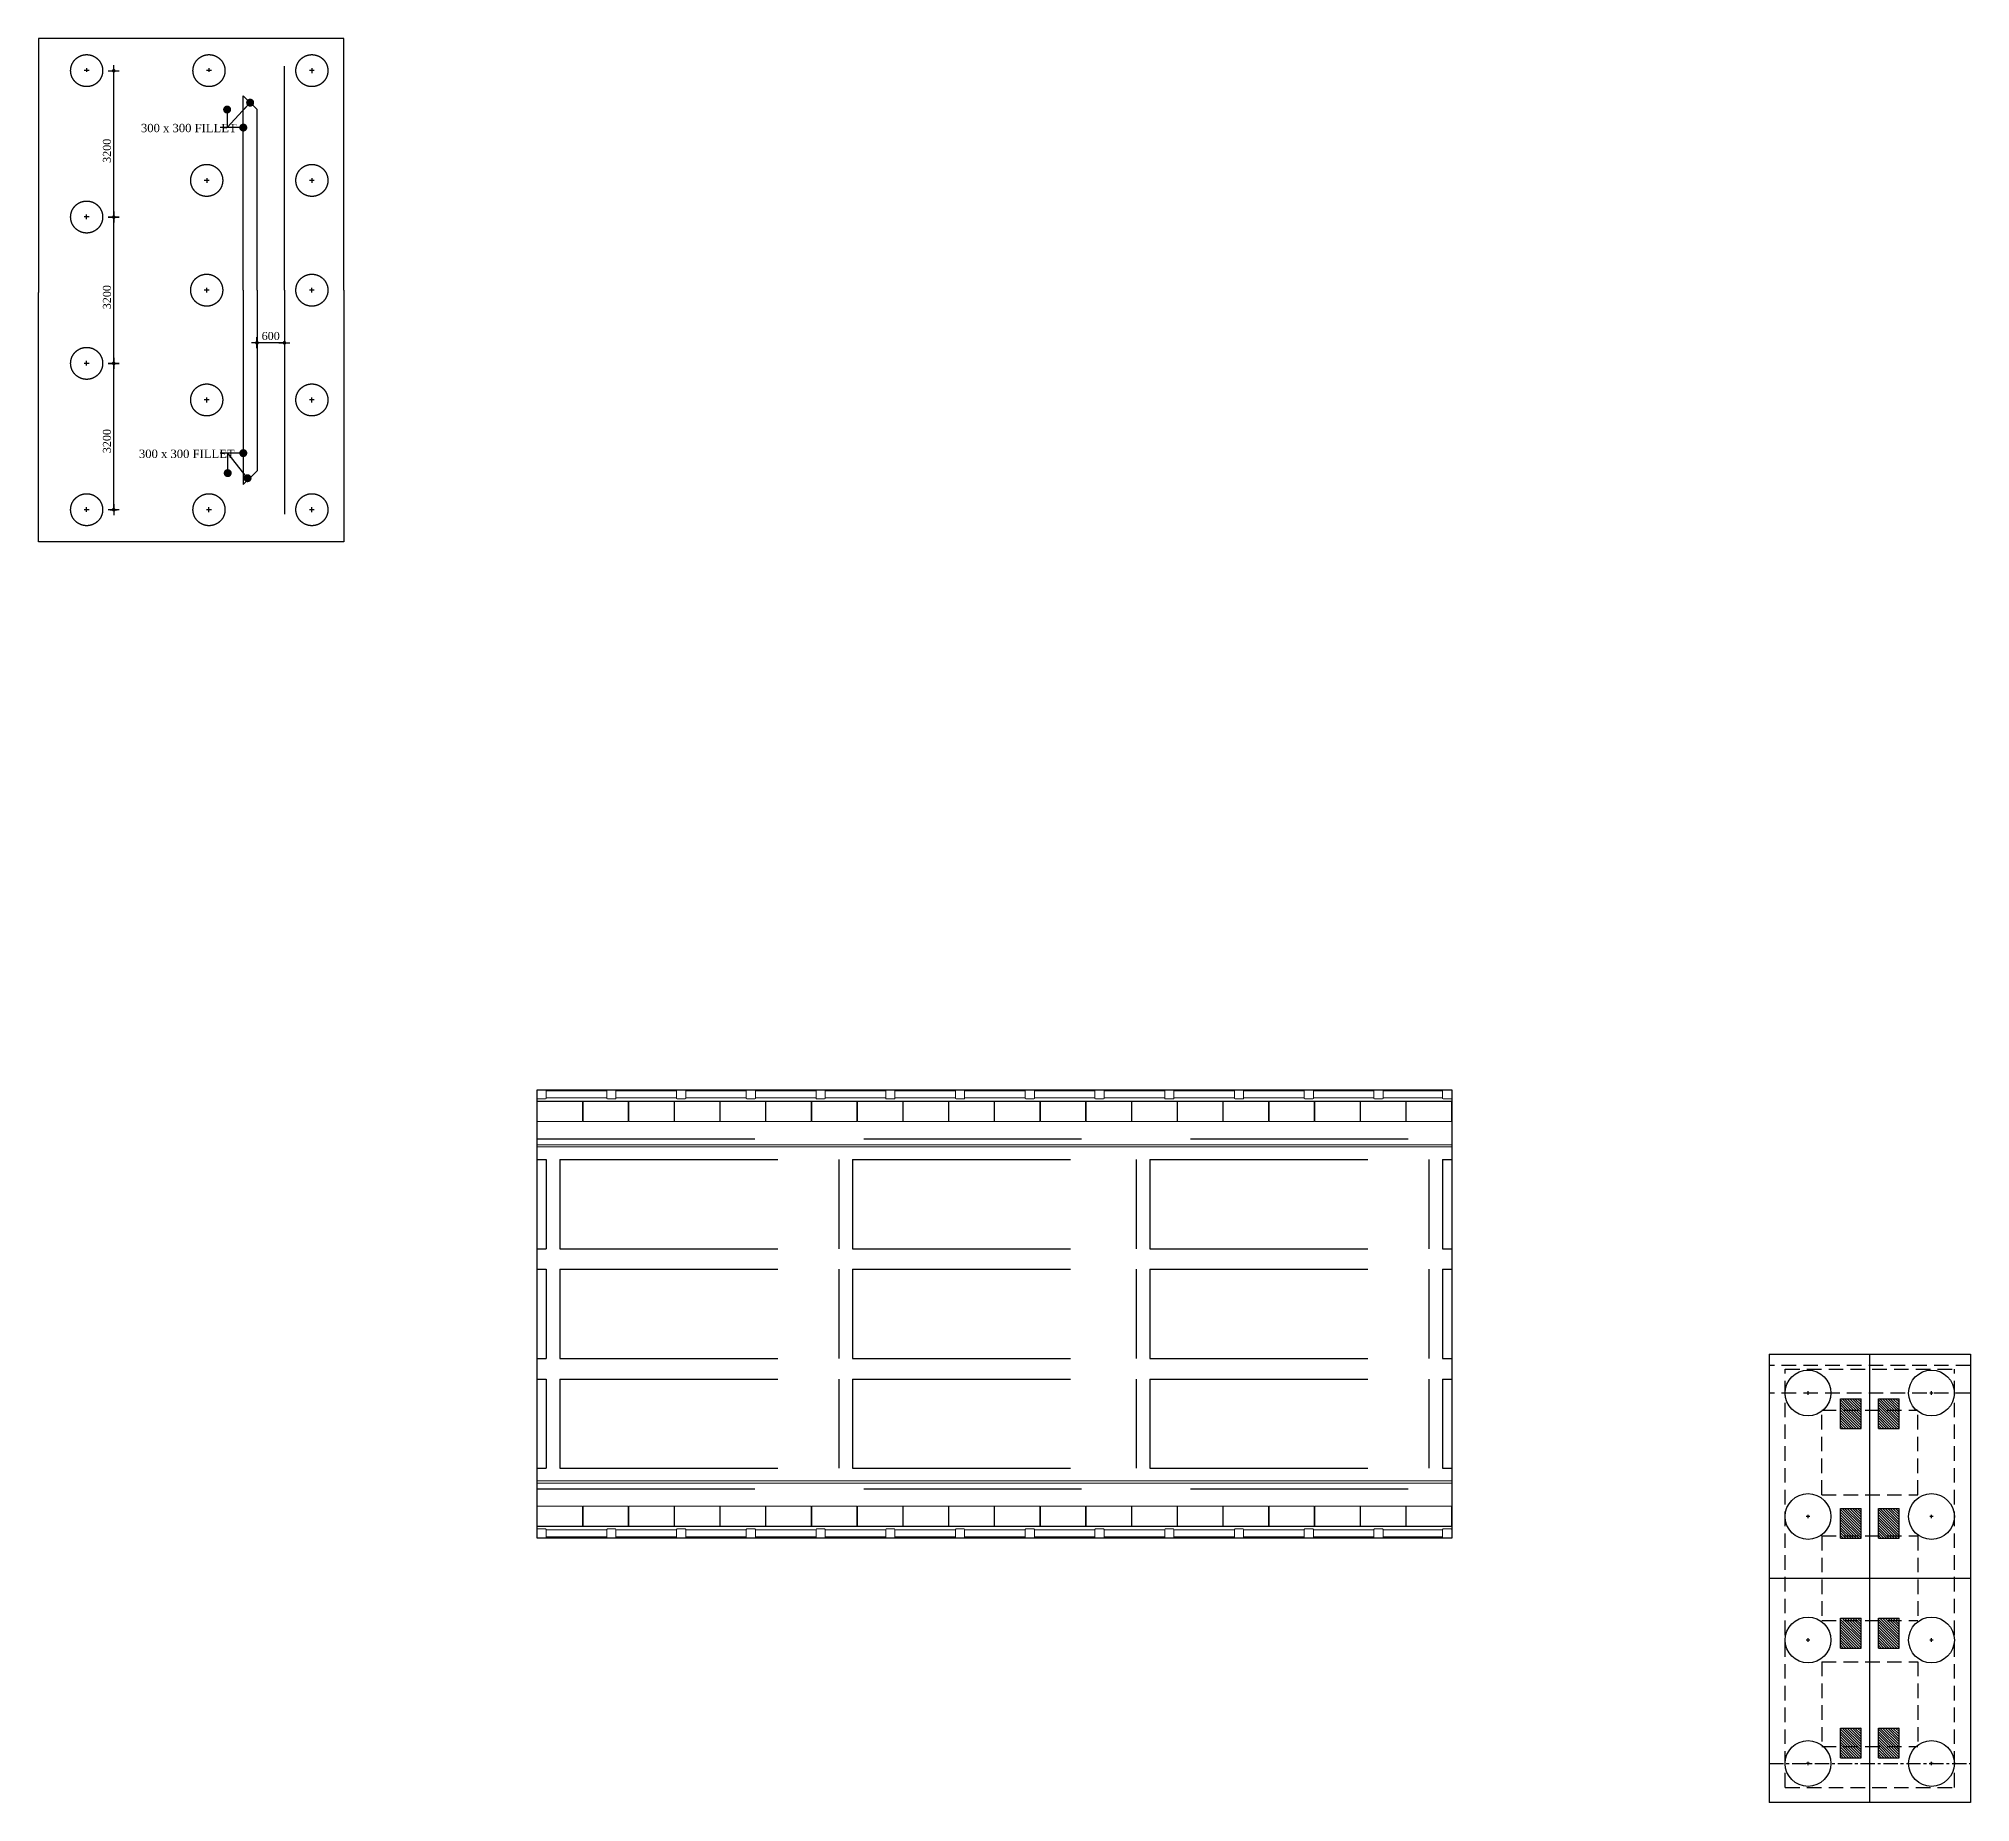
# Model space of a CAD drawing. Header units: millimetres. Extents: x 645430 to 1329725, y -477752 to 44877.
# Drawn here: x 742717 to 784957, y -266791 to -228227 of the extents above; entities that cross this region are included whole.
import ezdxf

# ---------------------------------------------------------------- set-up
doc = ezdxf.new("R2010")
doc.units = ezdxf.units.MM
doc.header["$LTSCALE"] = 250
doc.header["$PDMODE"] = 2
for name, pattern in [('ACAD_ISO03W100', [30, 12, -18]), ('CENTER', [2, 1.25, -0.25, 0.25, -0.25]), ('HIDDEN', [9.525, 6.35, -3.175])]:
    doc.linetypes.add(name, pattern=pattern)
for name, color, linetype in [('Abutment W Line', 200, 'Continuous'), ('Center Line', 34, 'Continuous'), ('Deck Slab', 11, 'Continuous'), ('Dimision', 4, 'Continuous'), ('Extra Line', 145, 'Continuous'), ('Girder Line', 7, 'Continuous'), ('hatch', 35, 'Continuous'), ('Pile', 11, 'Continuous'), ('Pire Line', 11, 'Continuous'), ('Text', 7, 'Continuous')]:
    doc.layers.add(name, color=color, linetype=linetype)
doc.layers.add('Box', color=30, linetype='Continuous', lineweight=13)
doc.layers.add('Railing', color=6, linetype='Continuous', lineweight=13)
doc.styles.get("Standard").update_dxf_attribs({"font": 'times.ttf'})
doc.dimstyles.new('ISO-125', dxfattribs={"dimtxt": 125, "dimasz": 1.2, "dimexe": 75, "dimexo": 75, "dimgap": 60, "dimtad": 1, "dimdec": 0, "dimtxsty": 'Standard', "dimblk": 'D_TIC', "dimcen": 52.5, "dimclrd": 256, "dimclre": 256, "dimclrt": 256, "dimadec": 0, "dimazin": 0, "dimtfac": 1, "dimtdec": 0, "dimtix": 1, "dimtmove": 0, "dimatfit": 3, "dimldrblk": 'DOT', "dimfxl": 75, "dimfxlon": 1, "dimlwd": -1, "dimarcsym": 0})
doc.dimstyles.new('ISO-25', dxfattribs={"dimtxt": 75, "dimasz": 45, "dimexe": 125, "dimexo": 75.625, "dimgap": 60, "dimtad": 1, "dimdec": 0, "dimtxsty": 'Standard', "dimblk": 'DOT', "dimcen": 52.5, "dimdle": 100, "dimclrd": 256, "dimclre": 256, "dimclrt": 256, "dimadec": 0, "dimazin": 0, "dimtfac": 1, "dimtdec": 0, "dimtix": 1, "dimtmove": 0, "dimatfit": 3, "dimldrblk": 'DOT', "dimfxl": 1, "dimlwd": -1, "dimarcsym": 0})

# ---------------------------------------------------------------- blocks, each defined once
blk = doc.blocks.new('*U332')
at = {"layer": 'Railing', "linetype": 'Continuous', "lineweight": 20, "ltscale": 5}
for p, q in [((562.5, 75.5), (-762.5, 75.5)), ((562.5, -75.5), (-762.5, -75.5))]:
    blk.add_line(p, q, dxfattribs=at)
blk.add_lwpolyline([(574.5, 100), (750.5, 100), (762.5, 88), (762.5, -88), (750.5, -100), (574.5, -100), (562.5, -88), (562.5, 88)], close=True, dxfattribs=at)
blk = doc.blocks.new('*U333')
at = {"layer": 'Deck Slab', "color": 0, "linetype": 'ByBlock', "lineweight": -2}
for p in [(0, 0), (1525, 0), (3050, 0), (4575, 0), (6100, 0), (7625, 0), (9150, 0), (10675, 0), (12200, 0), (13725, 0), (15250, 0), (16775, 0)]:
    blk.add_blockref('*U332', p, dxfattribs=at)
blk = doc.blocks.new('*U330')
at = {"layer": 'Railing', "linetype": 'Continuous', "lineweight": 20, "ltscale": 5}
for p, q in [((562.5, 75.5), (-762.5, 75.5)), ((562.5, -75.5), (-762.5, -75.5))]:
    blk.add_line(p, q, dxfattribs=at)
blk.add_lwpolyline([(574.5, 100), (750.5, 100), (762.5, 88), (762.5, -88), (750.5, -100), (574.5, -100), (562.5, -88), (562.5, 88)], close=True, dxfattribs=at)
blk = doc.blocks.new('*U331')
at = {"layer": 'Deck Slab', "color": 0, "linetype": 'ByBlock', "lineweight": -2}
for p in [(0, 0), (1525, 0), (3050, 0), (4575, 0), (6100, 0), (7625, 0), (9150, 0), (10675, 0), (12200, 0), (13725, 0), (15250, 0), (16775, 0)]:
    blk.add_blockref('*U330', p, dxfattribs=at)
blk = doc.blocks.new('*U326')
at = {"layer": 'Box', "linetype": 'Continuous', "lineweight": 20, "ltscale": 5}
blk.add_lwpolyline([(-495, -220), (495, -220), (495, 220), (-495, 220)], close=True, dxfattribs=at)
blk = doc.blocks.new('*U327')
at = {"layer": 'Deck Slab', "color": 0, "linetype": 'ByBlock', "lineweight": -2}
for p in [(0, 0), (1000, 0), (2000, 0), (3000, 0), (4000, 0), (5000, 0), (6000, 0), (7000, 0), (8000, 0), (9000, 0), (10000, 0), (11000, 0), (12000, 0), (13000, 0), (14000, 0), (15000, 0), (16000, 0), (17000, 0), (18000, 0), (19000, 0)]:
    blk.add_blockref('*U326', p, dxfattribs=at)
blk = doc.blocks.new('*U328')
at = {"layer": 'Box', "linetype": 'Continuous', "lineweight": 20, "ltscale": 5}
blk.add_lwpolyline([(-495, -220), (495, -220), (495, 220), (-495, 220)], close=True, dxfattribs=at)
blk = doc.blocks.new('*U329')
at = {"layer": 'Deck Slab', "color": 0, "linetype": 'ByBlock', "lineweight": -2}
for p in [(0, 0), (1000, 0), (2000, 0), (3000, 0), (4000, 0), (5000, 0), (6000, 0), (7000, 0), (8000, 0), (9000, 0), (10000, 0), (11000, 0), (12000, 0), (13000, 0), (14000, 0), (15000, 0), (16000, 0), (17000, 0), (18000, 0), (19000, 0)]:
    blk.add_blockref('*U328', p, dxfattribs=at)
blk = doc.blocks.new('_Dot')
at = {"color": 0, "linetype": 'ByBlock', "lineweight": -2}
blk.add_line((-0.5, 0), (-1, 0), dxfattribs=at)
at = {"color": 0, "linetype": 'ByBlock', "const_width": 0.5}
blk.add_lwpolyline([(-0.25, 0, 1), (0.25, 0, 1)], format="xyb", close=True, dxfattribs=at)
blk = doc.blocks.new('D_TIC')
at = {"layer": 'Dimision', "ltscale": 5}
for p, q in [((-60, 0), (60, 0)), ((0, 60), (0, -60))]:
    blk.add_line(p, q, dxfattribs=at)
at = {"layer": 'Dimision', "ltscale": 5, "const_width": 20}
blk.add_lwpolyline([(-10, 0, 1), (10, 0, 1)], format="xyb", close=True, dxfattribs=at)
blk = doc.blocks.new('*D334')
at = {"layer": 'Defpoints', "color": 0, "ltscale": 5, "transparency": 16777216}
for p in [(747492, -234664), (748092, -234664), (747492, -234878)]:
    blk.add_point(p, dxfattribs=at)
at = {"layer": 'Dimision', "lineweight": -2, "ltscale": 5, "transparency": 16777216}
for p, q in [((747492, -234803), (747492, -234953)), ((748092, -234803), (748092, -234953))]:
    blk.add_line(p, q, dxfattribs=at)
at = {"layer": 'Dimision', "ltscale": 5, "transparency": 16777216}
blk.add_line((748090, -234878), (747494, -234878), dxfattribs=at)
at = {"layer": 'Dimision', "ltscale": 5, "transparency": 16777216, "xscale": 2, "yscale": 2, "zscale": 2, "rotation": 180}
blk.add_blockref('D_TIC', (747492, -234878), dxfattribs=at)
at = {"layer": 'Dimision', "ltscale": 5, "transparency": 16777216, "xscale": 2, "yscale": 2, "zscale": 2}
blk.add_blockref('D_TIC', (748092, -234878), dxfattribs=at)
at = {"layer": 'Dimision', "ltscale": 5, "transparency": 16777216, "insert": (747792, -234729), "char_height": 175, "attachment_point": 5}
blk.add_mtext('600', dxfattribs=at)
blk = doc.blocks.new('*D335')
at = {"layer": 'Defpoints', "color": 0, "ltscale": 5, "transparency": 16777216}
for p in [(743767, -235327), (744360, -235327), (744096, -238527)]:
    blk.add_point(p, dxfattribs=at)
at = {"layer": 'Dimision', "lineweight": -2, "ltscale": 5, "transparency": 16777216}
for p, q in [((744285, -235327), (744435, -235327)), ((744285, -238527), (744435, -238527))]:
    blk.add_line(p, q, dxfattribs=at)
at = {"layer": 'Dimision', "ltscale": 5, "transparency": 16777216}
blk.add_line((744360, -238525), (744360, -235329), dxfattribs=at)
at = {"layer": 'Dimision', "ltscale": 5, "transparency": 16777216, "xscale": 2, "yscale": 2, "zscale": 2}
for p, rotation in [((744360, -235327), 90), ((744360, -238527), 270)]:
    blk.add_blockref('D_TIC', p, dxfattribs=dict(at, rotation=rotation))
at = {"layer": 'Dimision', "ltscale": 5, "transparency": 16777216, "insert": (744211, -237027), "char_height": 175, "attachment_point": 5, "rotation": 90}
blk.add_mtext('3200', dxfattribs=at)
blk = doc.blocks.new('*D336')
at = {"layer": 'Defpoints', "color": 0, "ltscale": 5, "transparency": 16777216}
for p in [(743767, -232130), (744360, -232130), (744096, -235330)]:
    blk.add_point(p, dxfattribs=at)
at = {"layer": 'Dimision', "lineweight": -2, "ltscale": 5, "transparency": 16777216}
for p, q in [((744285, -232130), (744435, -232130)), ((744285, -235330), (744435, -235330))]:
    blk.add_line(p, q, dxfattribs=at)
at = {"layer": 'Dimision', "ltscale": 5, "transparency": 16777216}
blk.add_line((744360, -235328), (744360, -232132), dxfattribs=at)
at = {"layer": 'Dimision', "ltscale": 5, "transparency": 16777216, "xscale": 2, "yscale": 2, "zscale": 2}
for p, rotation in [((744360, -232130), 90), ((744360, -235330), 270)]:
    blk.add_blockref('D_TIC', p, dxfattribs=dict(at, rotation=rotation))
at = {"layer": 'Dimision', "ltscale": 5, "transparency": 16777216, "insert": (744211, -233880), "char_height": 175, "attachment_point": 5, "rotation": 90}
blk.add_mtext('3200', dxfattribs=at)
blk = doc.blocks.new('*D337')
at = {"layer": 'Defpoints', "color": 0, "ltscale": 5, "transparency": 16777216}
for p in [(743767, -228930), (744360, -228930), (744096, -232130)]:
    blk.add_point(p, dxfattribs=at)
at = {"layer": 'Dimision', "lineweight": -2, "ltscale": 5, "transparency": 16777216}
for p, q in [((744285, -228930), (744435, -228930)), ((744285, -232130), (744435, -232130))]:
    blk.add_line(p, q, dxfattribs=at)
at = {"layer": 'Dimision', "ltscale": 5, "transparency": 16777216}
blk.add_line((744360, -232128), (744360, -228932), dxfattribs=at)
at = {"layer": 'Dimision', "ltscale": 5, "transparency": 16777216, "xscale": 2, "yscale": 2, "zscale": 2}
for p, rotation in [((744360, -228930), 90), ((744360, -232130), 270)]:
    blk.add_blockref('D_TIC', p, dxfattribs=dict(at, rotation=rotation))
at = {"layer": 'Dimision', "ltscale": 5, "transparency": 16777216, "insert": (744211, -230680), "char_height": 175, "attachment_point": 5, "rotation": 90}
blk.add_mtext('3200', dxfattribs=at)
blk = doc.blocks.new('A$Cdfe295c8')
at = {"layer": 'hatch', "ltscale": 10}
h = blk.add_hatch(dxfattribs=at)
h.set_pattern_fill('_USER', color=256, scale=40, angle=-45, style=0, pattern_type=0)
h.set_pattern_definition([(315, (-111369.976, -377531.695), (28.2842712, 28.2842712), [])])
h.paths.add_polyline_path([(1560, 8825), (2010, 8825), (2010, 8175), (1560, 8175)])
h = blk.add_hatch(dxfattribs=at)
h.set_pattern_fill('_USER', color=256, scale=40, angle=-45, style=0, pattern_type=0)
h.set_pattern_definition([(315, (-110539.976, -377531.695), (28.2842712, 28.2842712), [])])
h.paths.add_polyline_path([(2390, 8825), (2840, 8825), (2840, 8175), (2390, 8175)])
h = blk.add_hatch(dxfattribs=at)
h.set_pattern_fill('_USER', color=256, scale=40, angle=-45, style=0, pattern_type=0)
h.set_pattern_definition([(315, (-111369.976, -379931.695), (28.2842712, 28.2842712), [])])
h.paths.add_polyline_path([(1560, 6425), (2010, 6425), (2010, 5775), (1560, 5775)])
h = blk.add_hatch(dxfattribs=at)
h.set_pattern_fill('_USER', color=256, scale=40, angle=-45, style=0, pattern_type=0)
h.set_pattern_definition([(315, (-110539.976, -379931.695), (28.2842712, 28.2842712), [])])
h.paths.add_polyline_path([(2390, 6425), (2840, 6425), (2840, 5775), (2390, 5775)])
h = blk.add_hatch(dxfattribs=at)
h.set_pattern_fill('_USER', color=256, scale=40, angle=-45, style=0, pattern_type=0)
h.set_pattern_definition([(315, (-111369.976, -382331.695), (28.2842712, 28.2842712), [])])
h.paths.add_polyline_path([(1560, 4025), (2010, 4025), (2010, 3375), (1560, 3375)])
h = blk.add_hatch(dxfattribs=at)
h.set_pattern_fill('_USER', color=256, scale=40, angle=-45, style=0, pattern_type=0)
h.set_pattern_definition([(315, (-110539.976, -382331.695), (28.2842712, 28.2842712), [])])
h.paths.add_polyline_path([(2390, 4025), (2840, 4025), (2840, 3375), (2390, 3375)])
h = blk.add_hatch(dxfattribs=at)
h.set_pattern_fill('_USER', color=256, scale=40, angle=-45, style=0, pattern_type=0)
h.set_pattern_definition([(315, (-111369.976, -384731.695), (28.2842712, 28.2842712), [])])
h.paths.add_polyline_path([(1560, 1625), (2010, 1625), (2010, 975), (1560, 975)])
h = blk.add_hatch(dxfattribs=at)
h.set_pattern_fill('_USER', color=256, scale=40, angle=-45, style=0, pattern_type=0)
h.set_pattern_definition([(315, (-110539.976, -384731.695), (28.2842712, 28.2842712), [])])
h.paths.add_polyline_path([(2390, 1625), (2840, 1625), (2840, 975), (2390, 975)])
at = {"layer": 'Center Line'}
for p, q in [((888, 8950), (813, 8950)), ((850, 8913), (850, 8988)), ((3588, 8950), (3513, 8950)), ((3550, 8913), (3550, 8988)), ((888, 6250), (813, 6250)), ((850, 6213), (850, 6288)), ((3588, 6250), (3513, 6250)), ((3550, 6213), (3550, 6288)), ((888, 3550), (813, 3550)), ((850, 3513), (850, 3588)), ((3588, 3550), (3513, 3550)), ((3550, 3513), (3550, 3588)), ((888, 850), (813, 850)), ((850, 813), (850, 888)), ((3588, 850), (3513, 850)), ((3550, 813), (3550, 888))]:
    blk.add_line(p, q, dxfattribs=at)
at = {"layer": 'Center Line', "linetype": 'CENTER'}
blk.add_line((0, 850), (4400, 850), dxfattribs=at)
blk.add_line((0, 850), (4400, 850), dxfattribs=at)
at = {"layer": 'Pile', "ltscale": 3}
for p, q in [((0, 9800), (0, 0)), ((0, 9800), (4400, 9800)), ((4400, 9800), (4400, 0)), ((4400, 0), (0, 0))]:
    blk.add_line(p, q, dxfattribs=at)
at = {"layer": 'Pire Line', "linetype": 'HIDDEN', "ltscale": 0.2}
for p, q in [((4400, 9550), (0, 9550)), ((350, 325), (350, 9475)), ((350, 9475), (4050, 9475)), ((4050, 325), (4050, 9475)), ((4400, 8950), (0, 8950)), ((1150, 6725), (1150, 8575)), ((1150, 8575), (3250, 8575)), ((3250, 6725), (3250, 8575)), ((1150, 6725), (3250, 6725)), ((1150, 5825), (3250, 5825)), ((1150, 5825), (1150, 3975)), ((3250, 5825), (3250, 3975)), ((1150, 3975), (3250, 3975)), ((1150, 3075), (1150, 1225)), ((1150, 3075), (3250, 3075)), ((3250, 3075), (3250, 1225)), ((1150, 1225), (3250, 1225)), ((350, 325), (4050, 325))]:
    blk.add_line(p, q, dxfattribs=at)
at = {"layer": 'Pire Line', "ltscale": 5}
for p, q in [((1560, 8825), (2010, 8825)), ((1560, 8175), (1560, 8825)), ((2010, 8175), (2010, 8825)), ((2390, 8825), (2840, 8825)), ((2390, 8175), (2390, 8825)), ((2840, 8175), (2840, 8825)), ((1560, 8175), (2010, 8175)), ((2390, 8175), (2840, 8175)), ((1560, 6425), (2010, 6425)), ((1560, 5775), (1560, 6425)), ((2010, 5775), (2010, 6425)), ((2390, 6425), (2840, 6425)), ((2390, 5775), (2390, 6425)), ((2840, 5775), (2840, 6425)), ((1560, 5775), (2010, 5775)), ((2390, 5775), (2840, 5775)), ((1560, 4025), (2010, 4025)), ((1560, 3375), (1560, 4025)), ((2010, 3375), (2010, 4025)), ((2390, 4025), (2840, 4025)), ((2390, 3375), (2390, 4025)), ((2840, 3375), (2840, 4025)), ((1560, 3375), (2010, 3375)), ((2390, 3375), (2840, 3375)), ((1560, 1625), (2010, 1625)), ((1560, 975), (1560, 1625)), ((2010, 975), (2010, 1625)), ((2390, 1625), (2840, 1625)), ((2390, 975), (2390, 1625)), ((2840, 975), (2840, 1625)), ((1560, 975), (2010, 975)), ((2390, 975), (2840, 975))]:
    blk.add_line(p, q, dxfattribs=at)
at = {"layer": 'Pire Line', "ltscale": 0.25}
for centre in [(850, 8950), (3550, 8950), (850, 6250), (3550, 6250), (850, 3550), (3550, 3550), (850, 850), (3550, 850)]:
    blk.add_circle(centre, 500, dxfattribs=at)

msp = doc.modelspace()

# ---------------------------------------------------------------- linework, layer by layer
at = {"ltscale": 5}
for points in [[(782757.5, -266791.3), (782757.5, -256991.3)], [(780557.5, -261891.3), (784957.5, -261891.3)]]:
    msp.add_lwpolyline(points, dxfattribs=at)
at = {"layer": 'Abutment W Line'}
for p, q in [((748092.5, -233727.1), (748092.5, -228827.1)), ((747492.5, -229777.1), (747192.5, -229477.1)), ((747492.5, -233727.1), (747492.5, -229777.1)), ((747492.5, -233727.1), (747492.5, -237677.1)), ((748092.5, -233727.1), (748092.5, -238627.1)), ((747492.5, -237677.1), (747192.5, -237977.1))]:
    msp.add_line(p, q, dxfattribs=at)
at = {"layer": 'Box', "linetype": 'Continuous', "lineweight": 20, "ltscale": 5}
for p, q in [((753616.3, -251211.4), (753616.3, -251211.4)), ((753616.3, -261011.4), (753616.3, -261011.4)), ((772251.8, -261011.4), (755408.3, -261011.4)), ((773579.1, -261011.4), (772529.1, -261011.4))]:
    msp.add_line(p, q, dxfattribs=at)
at = {"layer": 'Deck Slab'}
for p, q in [((753616.3, -251461.4), (773616.6, -251461.4)), ((773616.6, -260761.4), (753616.3, -260761.4))]:
    msp.add_line(p, q, dxfattribs=at)
msp.add_lwpolyline([(772729.6, -261011.4), (753616.3, -261011.4), (753616.3, -251211.4), (773616.6, -251211.4), (773616.6, -261011.4), (772088.8, -261011.4)], dxfattribs=at)
at = {"layer": 'Extra Line'}
for p, q in [((749392.5, -228227.1), (742717.5, -228227.1)), ((742717.5, -228227.1), (742717.5, -233777.1)), ((749392.5, -233727.1), (749392.5, -228227.1)), ((743820, -228927.1), (743715, -228927.1)), ((743767.5, -228874.6), (743767.5, -228954.6)), ((746495, -228927.1), (746390, -228927.1)), ((746442.5, -228874.6), (746442.5, -228954.6)), ((748745, -228927.1), (748640, -228927.1)), ((748692.5, -228874.6), (748692.5, -228979.6)), ((747192.5, -233727.1), (747192.5, -229477.1)), ((746445, -231327.1), (746340, -231327.1)), ((746392.5, -231274.6), (746392.5, -231379.6)), ((748745, -231327.1), (748640, -231327.1)), ((748692.5, -231274.6), (748692.5, -231379.6)), ((743820, -232126.9), (743715, -232126.9)), ((743820, -232126.9), (743715, -232126.9)), ((743767.5, -232173.5), (743767.5, -232074.4)), ((742717.5, -239227.1), (742717.5, -233777.1)), ((746445, -233727.1), (746340, -233727.1)), ((746392.5, -233779.6), (746392.5, -233674.6)), ((747192.5, -233727.1), (747192.5, -237977.1)), ((748745, -233727.1), (748640, -233727.1)), ((748692.5, -233779.6), (748692.5, -233674.6)), ((749392.5, -233727.1), (749392.5, -239227.1)), ((743767.5, -235373.5), (743767.5, -235274.4)), ((743820, -235326.9), (743715, -235326.9)), ((743820, -235326.9), (743715, -235326.9)), ((746392.5, -236179.6), (746392.5, -236074.6)), ((748692.5, -236179.6), (748692.5, -236074.6)), ((746445, -236127.1), (746340, -236127.1)), ((748745, -236127.1), (748640, -236127.1)), ((743820, -238527.1), (743715, -238527.1)), ((743767.5, -238573.7), (743767.5, -238474.6)), ((746495, -238527.6), (746390, -238527.6)), ((746442.5, -238580.1), (746442.5, -238472.4)), ((748745, -238527.1), (748640, -238527.1)), ((748692.5, -238579.6), (748692.5, -238474.6)), ((749392.5, -239227.1), (742717.5, -239227.1))]:
    msp.add_line(p, q, dxfattribs=at)
at = {"layer": 'Girder Line', "linetype": 'HIDDEN', "ltscale": 3}
for p, q in [((753616.3, -252286.4), (773616.6, -252286.4)), ((753616.3, -252736.4), (753816.3, -252736.4)), ((753816.3, -252736.4), (753816.3, -254686.4)), ((754116.3, -252736.4), (760216.3, -252736.4)), ((754116.3, -252736.4), (754116.3, -254686.4)), ((760216.3, -252736.4), (760216.3, -254686.4)), ((760516.3, -252736.4), (766716.6, -252736.4)), ((760516.3, -252736.4), (760516.3, -254686.4)), ((766716.6, -252736.4), (766716.6, -254686.4)), ((767016.6, -252736.4), (773116.6, -252736.4)), ((767016.6, -252736.4), (767016.6, -254686.4)), ((773116.6, -252736.4), (773116.6, -254686.4)), ((773416.6, -252736.4), (773616.6, -252736.4)), ((773416.6, -252736.4), (773416.6, -254686.4)), ((753616.3, -254686.4), (753816.3, -254686.4)), ((754116.3, -254686.4), (760216.3, -254686.4)), ((760516.3, -254686.4), (766716.6, -254686.4)), ((767016.6, -254686.4), (773116.6, -254686.4)), ((773416.6, -254686.4), (773616.6, -254686.4)), ((753616.3, -257111.4), (753616.3, -254811.4)), ((753616.3, -255136.4), (753816.3, -255136.4)), ((753816.3, -255136.4), (753816.3, -257086.4)), ((754116.3, -255136.4), (754116.3, -257086.4)), ((754116.3, -255136.4), (760216.3, -255136.4)), ((760216.3, -255136.4), (760216.3, -257086.4)), ((760516.3, -255136.4), (766716.6, -255136.4)), ((760516.3, -255136.4), (760516.3, -257086.4)), ((766716.6, -255136.4), (766716.6, -257086.4)), ((767016.6, -255136.4), (773116.6, -255136.4)), ((767016.6, -255136.4), (767016.6, -257086.4)), ((773116.6, -255136.4), (773116.6, -257086.4)), ((773416.6, -255136.4), (773416.6, -257086.4)), ((773416.6, -255136.4), (773616.6, -255136.4)), ((753616.3, -257086.4), (753816.3, -257086.4)), ((754116.3, -257086.4), (760216.3, -257086.4)), ((760516.3, -257086.4), (766716.6, -257086.4)), ((767016.6, -257086.4), (773116.6, -257086.4)), ((773416.6, -257086.4), (773616.6, -257086.4)), ((753616.3, -257536.4), (753816.3, -257536.4)), ((753816.3, -257536.4), (753816.3, -259486.4)), ((754116.3, -257536.4), (754116.3, -259486.4)), ((754116.3, -257536.4), (760216.3, -257536.4)), ((760216.3, -257536.4), (760216.3, -259486.4)), ((760516.3, -257536.4), (766716.6, -257536.4)), ((760516.3, -257536.4), (760516.3, -259486.4)), ((766716.6, -257536.4), (766716.6, -259486.4)), ((767016.6, -257536.4), (773116.6, -257536.4)), ((767016.6, -257536.4), (767016.6, -259486.4)), ((773116.6, -257536.4), (773116.6, -259486.4)), ((773416.6, -257536.4), (773416.6, -259486.4)), ((773416.6, -257536.4), (773616.6, -257536.4)), ((753616.3, -259486.4), (753816.3, -259486.4)), ((754116.3, -259486.4), (760216.3, -259486.4)), ((760516.3, -259486.4), (766716.6, -259486.4)), ((767016.6, -259486.4), (773116.6, -259486.4)), ((773416.6, -259486.4), (773616.6, -259486.4)), ((753616.3, -259936.4), (773616.6, -259936.4))]:
    msp.add_line(p, q, dxfattribs=at)
at = {"layer": 'Pile', "linetype": 'ACAD_ISO03W100', "ltscale": 1.5}
for centre in [(743767.5, -228927.1), (746442.5, -228927.1), (748692.5, -228927.1), (746392.5, -231327.1), (748692.5, -231327.1), (743767.5, -232127.4), (746392.5, -233727.1), (748692.5, -233727.1), (743767.5, -235327.4), (746392.5, -236127.1), (748692.5, -236127.1), (743767.5, -238527.6), (746442.5, -238527.6), (748692.5, -238527.1)]:
    msp.add_circle(centre, 350, dxfattribs=at)
at = {"layer": 'Railing', "linetype": 'Continuous', "lineweight": 20, "ltscale": 5}
for p, q in [((773416.6, -251235.9), (772116.3, -251235.9)), ((773416.6, -251386.9), (772116.3, -251386.9)), ((753616.3, -252411.4), (773616.6, -252411.4)), ((753616.3, -252461.4), (773616.6, -252461.4)), ((753616.3, -259761.4), (773616.6, -259761.4)), ((753616.3, -259811.4), (773616.6, -259811.4)), ((773416.6, -260835.9), (772116.3, -260835.9)), ((773416.6, -260986.9), (772116.3, -260986.9))]:
    msp.add_line(p, q, dxfattribs=at)
for points in [[(753628.3, -251211.4), (753804.3, -251211.4), (753816.3, -251223.4), (753816.3, -251399.4), (753804.3, -251411.4), (753628.3, -251411.4), (753616.3, -251399.4), (753616.3, -251223.4)], [(753628.3, -251411.4), (753804.3, -251411.4), (753816.3, -251399.4), (753816.3, -251223.4), (753804.3, -251211.4), (753628.3, -251211.4), (753616.3, -251223.4), (753616.3, -251399.4)], [(753628.3, -251411.4), (753804.3, -251411.4), (753816.3, -251399.4), (753816.3, -251223.4), (753804.3, -251211.4), (753628.3, -251211.4), (753616.3, -251223.4), (753616.3, -251399.4)], [(753628.3, -251211.4), (753804.3, -251211.4), (753816.3, -251223.4), (753816.3, -251399.4), (753804.3, -251411.4), (753628.3, -251411.4), (753616.3, -251399.4), (753616.3, -251223.4)], [(753628.3, -251411.4), (753804.3, -251411.4), (753816.3, -251399.4), (753816.3, -251223.4), (753804.3, -251211.4), (753628.3, -251211.4), (753616.3, -251223.4), (753616.3, -251399.4)], [(773428.6, -251211.4), (773604.6, -251211.4), (773616.6, -251223.4), (773616.6, -251399.4), (773604.6, -251411.4), (773428.6, -251411.4), (773416.6, -251399.4), (773416.6, -251223.4)], [(753628.3, -260811.4), (753804.3, -260811.4), (753816.3, -260823.4), (753816.3, -260999.4), (753804.3, -261011.4), (753628.3, -261011.4), (753616.3, -260999.4), (753616.3, -260823.4)], [(753628.3, -261011.4), (753804.3, -261011.4), (753816.3, -260999.4), (753816.3, -260823.4), (753804.3, -260811.4), (753628.3, -260811.4), (753616.3, -260823.4), (753616.3, -260999.4)], [(753628.3, -261011.4), (753804.3, -261011.4), (753816.3, -260999.4), (753816.3, -260823.4), (753804.3, -260811.4), (753628.3, -260811.4), (753616.3, -260823.4), (753616.3, -260999.4)], [(753628.3, -260811.4), (753804.3, -260811.4), (753816.3, -260823.4), (753816.3, -260999.4), (753804.3, -261011.4), (753628.3, -261011.4), (753616.3, -260999.4), (753616.3, -260823.4)], [(753628.3, -261011.4), (753804.3, -261011.4), (753816.3, -260999.4), (753816.3, -260823.4), (753804.3, -260811.4), (753628.3, -260811.4), (753616.3, -260823.4), (753616.3, -260999.4)], [(773428.6, -260811.4), (773604.6, -260811.4), (773616.6, -260823.4), (773616.6, -260999.4), (773604.6, -261011.4), (773428.6, -261011.4), (773416.6, -260999.4), (773416.6, -260823.4)]]:
    msp.add_lwpolyline(points, close=True, dxfattribs=at)

# ---------------------------------------------------------------- block references
at = {"ltscale": 5}
msp.add_blockref('A$Cdfe295c8', (780557.5, -266791.3), dxfattribs=at)
at = {"layer": 'Deck Slab'}
for name, p in [('*U333', (754578.8, -251311.4)), ('*U329', (754116.3, -260536.4)), ('*U331', (754578.8, -260911.4))]:
    msp.add_blockref(name, p, dxfattribs=at)
at = {"layer": 'Deck Slab', "xscale": -1, "rotation": 180}
msp.add_blockref('*U327', (754116.3, -251686.4), dxfattribs=at)

# ---------------------------------------------------------------- texts
at = {"layer": 'Text'}
for p in [(744954.7, -230272.8), (744910.2, -237396.6)]:
    msp.add_text('300 x 300 FILLET', height=182.812, dxfattribs=at).set_placement(p)

# ---------------------------------------------------------------- dimensions: what is measured, and where the dimension line sits
at = {"layer": 'Dimision', "ltscale": 5}
for base, p1, p2, picture, middle in [((744359.7, -228930.1), (744096, -232130.2), (743767.5, -228930.1), '*D337', (744359.7, -230680.4)), ((744359.7, -232129.9), (744096, -235330.1), (743767.5, -232129.9), '*D336', (744359.7, -233880.2)), ((744359.7, -235326.9), (744096, -238527.1), (743767.5, -235326.9), '*D335', (744359.7, -237027.3))]:
    dim = msp.add_linear_dim(base=base, p1=p1, p2=p2, angle=90, dimstyle='ISO-125', override={"dimtxt": 175, "dimasz": 2}, dxfattribs=at)
    dim.commit()
    dim.dimension.update_dxf_attribs({"geometry": picture, "text_midpoint": middle, "dimtype": 160})
dim = msp.add_linear_dim(base=(747492.5, -234877.9), p1=(748092.5, -234663.6), p2=(747492.5, -234663.6), angle=180, dimstyle='ISO-125', override={"dimtxt": 175, "dimasz": 2}, dxfattribs=at)
dim.commit()
dim.dimension.update_dxf_attribs({"geometry": '*D334', "text_midpoint": (747792.5, -234728.9)})

# ---------------------------------------------------------------- leaders
at = {"layer": 'Dimision'}
for points in [[(747342.5, -229627.1), (746839.1, -230171.8), (746689.4, -230171.8)], [(746839.1, -229777.1), (746839.1, -230171.8), (746689.4, -230171.8)], [(747192.5, -230171.8), (746689.4, -230171.8)], [(747192.5, -237289.7), (746689.4, -237289.7)], [(746852.3, -237727.1), (746852.3, -237289.7), (746689.4, -237289.7)], [(747285.4, -237838.2), (746852.3, -237289.7), (746689.4, -237289.7)]]:
    msp.add_leader(points, dimstyle='ISO-25', override={"dimasz": 175, "dimtad": 0}, dxfattribs=at)

doc.saveas('drawing.dxf')
